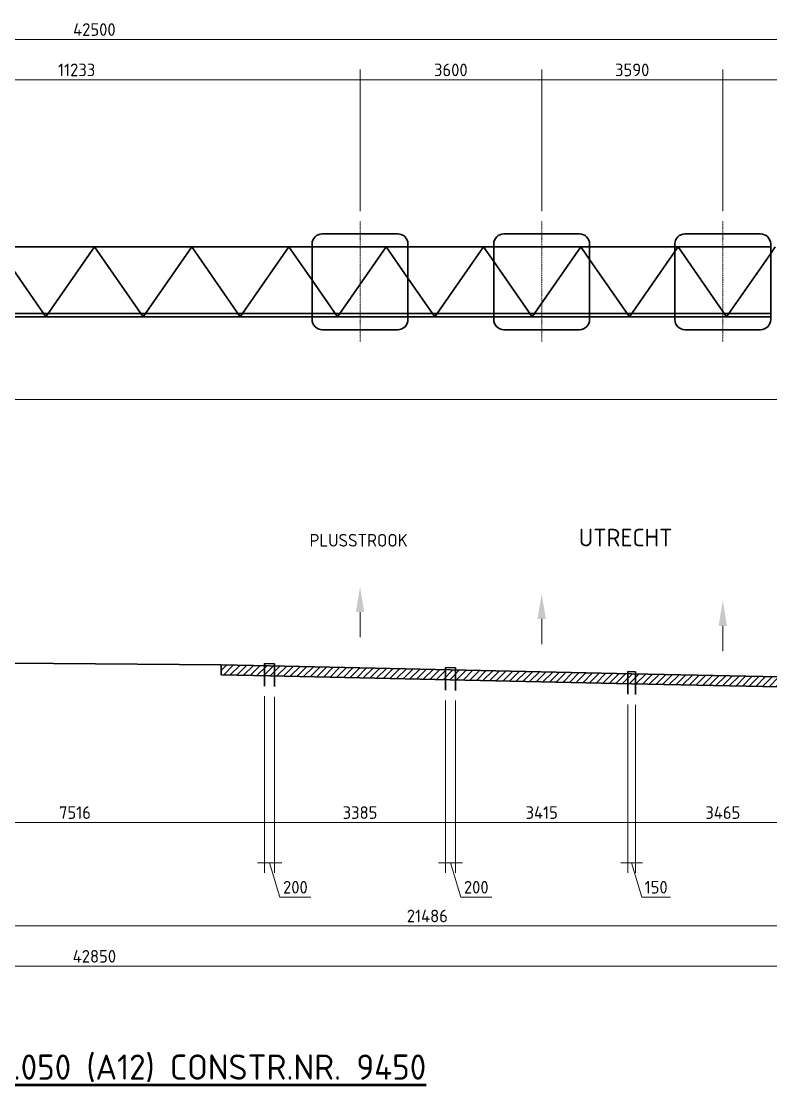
# Model space of a CAD drawing. Header units: millimetres. Extents: x 106432 to 195738, y -289564 to -268047.
# Drawn here: x 150977 to 165832, y -289564 to -268477 of the extents above; entities that cross this region are included whole.
import ezdxf
from ezdxf.enums import TextEntityAlignment as Align

# ---------------------------------------------------------------- set-up
doc = ezdxf.new("R2010")
doc.units = ezdxf.units.MM
doc.linetypes.add('XX-HART', pattern=[12, 4, -2, 0, -2, 4])
doc.layers.get('DEFPOINTS').update_dxf_attribs({"color": 40})
for name, color, linetype, lineweight in [('N-CO-AM-AANPIJLING-G', 7, 'Continuous', 18), ('N-CO-GW-BERM-G', 90, 'Continuous', 35), ('N-CO-SC-M', 7, 'Continuous', 18), ('N-CO-SC-STAALVORM_PROFIEL-G', 7, 'Continuous', 35), ('N-CO-SC-TREKSTANG-G', 7, 'Continuous', 35), ('N-CO-VH-VERHARDING_ASFALT-A', 252, 'Continuous', 18), ('N-CO-VH-VERHARDING_ASFALT-G', 252, 'Continuous', 35), ('N-CO-VW-MARKERING-G', 7, 'Continuous', 35), ('X-XX-AL-HARTLIJN-G', 7, 'XX-HART', 18), ('X-XX-AL-REFERENTIE-G', 7, 'Continuous', 18), ('X-XX-AL-REFERENTIE-T25', 7, 'Continuous', 25), ('X-XX-AL-REFERENTIE-T35', 50, 'Continuous', 35), ('X-XX-AL-VERWIJZING_AANZICHT-T50', 130, 'Continuous', 50)]:
    doc.layers.add(name, color=color, linetype=linetype, lineweight=lineweight)
doc.styles.add('NLCS-ISO-MM100-T25', font='NLCS-ISO.ttf', dxfattribs={"height": 250})
doc.styles.add('NLCS-ISO-MM100-T35', font='NLCS-ISO.ttf', dxfattribs={"height": 350})
doc.styles.add('NLCS-ISO-MM100-T50', font='NLCS-ISO.ttf', dxfattribs={"height": 500})
doc.dimstyles.new('NLCS-MM100-T25-SCHRAP_a_l0_h3', dxfattribs={"dimscale": 100, "dimtxt": 2.5, "dimasz": 1.4, "dimexe": 2, "dimexo": 2, "dimgap": 0.7, "dimtad": 1, "dimdec": 0, "dimzin": 0, "dimdsep": 46, "dimtxsty": 'NLCS-ISO-MM100-T25', "dimblk": 'OBLIQUE', "dimcen": 2.5, "dimdle": 2, "dimclrd": 256, "dimclre": 256, "dimclrt": 256, "dimadec": 3, "dimazin": 0, "dimtfac": 1, "dimtdec": 0, "dimtofl": 0, "dimtmove": 1, "dimatfit": 0, "dimldrblk": 'OBLIQUE', "dimfxl": 0, "dimtolj": 1, "dimtzin": 0, "dimlwd": 18, "dimlwe": 18, "dimarcsym": 0})

# ---------------------------------------------------------------- blocks, each defined once
blk = doc.blocks.new('*D80')
at = {"layer": 'DEFPOINTS', "color": 0, "transparency": 16777216}
for p in [(173676, -268836), (131176, -272825), (173676, -272825)]:
    blk.add_point(p, dxfattribs=at)
at = {"layer": 'N-CO-SC-M', "lineweight": 18, "transparency": 16777216}
for p, q in [((131176, -272625), (131176, -268636)), ((173676, -272625), (173676, -268636)), ((130976, -268836), (173876, -268836))]:
    blk.add_line(p, q, dxfattribs=at)
at = {"layer": 'N-CO-SC-M', "transparency": 16777216, "insert": (152426, -268641), "char_height": 250, "attachment_point": 5, "style": 'NLCS-ISO-MM100-T25'}
blk.add_mtext('\\A1;42500', dxfattribs=at)
blk = doc.blocks.new('_Oblique')
blk = doc.blocks.new('*D101')
at = {"layer": 'DEFPOINTS', "color": 0, "transparency": 16777216}
for p in [(155799, -281662), (155999, -281670), (155999, -285163)]:
    blk.add_point(p, dxfattribs=at)
at = {"layer": 'N-CO-SC-M', "lineweight": 18, "transparency": 16777216}
for p, q in [((155799, -281862), (155799, -285363)), ((155999, -281870), (155999, -285363)), ((155799, -285163), (155659, -285163)), ((155799, -285163), (155999, -285163)), ((155899, -285163), (156103, -285843)), ((155999, -285163), (156139, -285163)), ((156103, -285843), (156718, -285843))]:
    blk.add_line(p, q, dxfattribs=at)
at = {"layer": 'N-CO-SC-M', "transparency": 16777216, "insert": (156410, -285648), "char_height": 250, "attachment_point": 5, "style": 'NLCS-ISO-MM100-T25'}
blk.add_mtext('\\A1;200', dxfattribs=at)
blk = doc.blocks.new('*D102')
at = {"layer": 'DEFPOINTS', "color": 0, "transparency": 16777216}
for p in [(155999, -281670), (159384, -281742), (159384, -284363)]:
    blk.add_point(p, dxfattribs=at)
at = {"layer": 'N-CO-SC-M', "lineweight": 18, "transparency": 16777216}
for p, q in [((155999, -281870), (155999, -284563)), ((159384, -281942), (159384, -284563)), ((155799, -284363), (159584, -284363))]:
    blk.add_line(p, q, dxfattribs=at)
at = {"layer": 'N-CO-SC-M', "transparency": 16777216, "insert": (157691, -284168), "char_height": 250, "attachment_point": 5, "style": 'NLCS-ISO-MM100-T25'}
blk.add_mtext('\\A1;3385', dxfattribs=at)
blk = doc.blocks.new('*D103')
at = {"layer": 'DEFPOINTS', "color": 0, "transparency": 16777216}
for p in [(159384, -281742), (159584, -281750), (159584, -285163)]:
    blk.add_point(p, dxfattribs=at)
at = {"layer": 'N-CO-SC-M', "lineweight": 18, "transparency": 16777216}
for p, q in [((159384, -281942), (159384, -285363)), ((159584, -281950), (159584, -285363)), ((159384, -285163), (159244, -285163)), ((159384, -285163), (159584, -285163)), ((159484, -285163), (159688, -285843)), ((159584, -285163), (159724, -285163)), ((159688, -285843), (160303, -285843))]:
    blk.add_line(p, q, dxfattribs=at)
at = {"layer": 'N-CO-SC-M', "transparency": 16777216, "insert": (159995, -285648), "char_height": 250, "attachment_point": 5, "style": 'NLCS-ISO-MM100-T25'}
blk.add_mtext('\\A1;200', dxfattribs=at)
blk = doc.blocks.new('*D104')
at = {"layer": 'DEFPOINTS', "color": 0, "transparency": 16777216}
for p in [(159584, -281742), (162999, -281823), (162999, -284363)]:
    blk.add_point(p, dxfattribs=at)
at = {"layer": 'N-CO-SC-M', "lineweight": 18, "transparency": 16777216}
for p, q in [((159584, -281942), (159584, -284563)), ((162999, -282023), (162999, -284563)), ((159384, -284363), (163199, -284363))]:
    blk.add_line(p, q, dxfattribs=at)
at = {"layer": 'N-CO-SC-M', "transparency": 16777216, "insert": (161292, -284168), "char_height": 250, "attachment_point": 5, "style": 'NLCS-ISO-MM100-T25'}
blk.add_mtext('\\A1;3415', dxfattribs=at)
blk = doc.blocks.new('*D105')
at = {"layer": 'DEFPOINTS', "color": 0, "transparency": 16777216}
for p in [(162999, -281823), (163149, -281828), (163149, -285163)]:
    blk.add_point(p, dxfattribs=at)
at = {"layer": 'N-CO-SC-M', "lineweight": 18, "transparency": 16777216}
for p, q in [((162999, -282023), (162999, -285363)), ((163149, -282028), (163149, -285363)), ((162999, -285163), (162859, -285163)), ((162999, -285163), (163149, -285163)), ((163074, -285163), (163278, -285843)), ((163149, -285163), (163289, -285163)), ((163278, -285843), (163843, -285843))]:
    blk.add_line(p, q, dxfattribs=at)
at = {"layer": 'N-CO-SC-M', "transparency": 16777216, "insert": (163561, -285648), "char_height": 250, "attachment_point": 5, "style": 'NLCS-ISO-MM100-T25'}
blk.add_mtext('\\A1;150', dxfattribs=at)
blk = doc.blocks.new('*D106')
at = {"layer": 'DEFPOINTS', "color": 0, "transparency": 16777216}
for p in [(163149, -281828), (166614, -281898), (166614, -284363)]:
    blk.add_point(p, dxfattribs=at)
at = {"layer": 'N-CO-SC-M', "lineweight": 18, "transparency": 16777216}
for p, q in [((163149, -282028), (163149, -284563)), ((166614, -282098), (166614, -284563)), ((162949, -284363), (166814, -284363))]:
    blk.add_line(p, q, dxfattribs=at)
at = {"layer": 'N-CO-SC-M', "transparency": 16777216, "insert": (164882, -284168), "char_height": 250, "attachment_point": 5, "style": 'NLCS-ISO-MM100-T25'}
blk.add_mtext('\\A1;3465', dxfattribs=at)
blk = doc.blocks.new('*D110')
at = {"layer": 'DEFPOINTS', "color": 0, "transparency": 16777216}
for p in [(148283, -281389), (169769, -281758), (169769, -286413)]:
    blk.add_point(p, dxfattribs=at)
at = {"layer": 'N-CO-SC-M', "lineweight": 18, "transparency": 16777216}
for p, q in [((148283, -281589), (148283, -286613)), ((169769, -281958), (169769, -286613)), ((148083, -286413), (169969, -286413))]:
    blk.add_line(p, q, dxfattribs=at)
at = {"layer": 'N-CO-SC-M', "transparency": 16777216, "insert": (159026, -286218), "char_height": 250, "attachment_point": 5, "style": 'NLCS-ISO-MM100-T25'}
blk.add_mtext('\\A1;21486', dxfattribs=at)
blk = doc.blocks.new('*D111')
at = {"layer": 'DEFPOINTS', "color": 0, "transparency": 16777216}
for p in [(148283, -281389), (155799, -281662), (155799, -284363)]:
    blk.add_point(p, dxfattribs=at)
at = {"layer": 'N-CO-SC-M', "lineweight": 18, "transparency": 16777216}
for p, q in [((148283, -281589), (148283, -284563)), ((155799, -281862), (155799, -284563)), ((148083, -284363), (155999, -284363))]:
    blk.add_line(p, q, dxfattribs=at)
at = {"layer": 'N-CO-SC-M', "transparency": 16777216, "insert": (152041, -284168), "char_height": 250, "attachment_point": 5, "style": 'NLCS-ISO-MM100-T25'}
blk.add_mtext('\\A1;7516', dxfattribs=at)
blk = doc.blocks.new('*D113')
at = {"layer": 'DEFPOINTS', "color": 0, "transparency": 16777216}
for p in [(131001, -282830), (173851, -283180), (173851, -287213)]:
    blk.add_point(p, dxfattribs=at)
at = {"layer": 'N-CO-SC-M', "lineweight": 18, "transparency": 16777216}
for p, q in [((131001, -283030), (131001, -287413)), ((173851, -283380), (173851, -287413)), ((130801, -287213), (174051, -287213))]:
    blk.add_line(p, q, dxfattribs=at)
at = {"layer": 'N-CO-SC-M', "transparency": 16777216, "insert": (152426, -287018), "char_height": 250, "attachment_point": 5, "style": 'NLCS-ISO-MM100-T25'}
blk.add_mtext('\\A1;42850', dxfattribs=at)
blk = doc.blocks.new('*D115')
at = {"layer": 'DEFPOINTS', "color": 0, "transparency": 16777216}
for p in [(161292, -269636), (161292, -272443), (164881, -272443)]:
    blk.add_point(p, dxfattribs=at)
at = {"layer": 'N-CO-SC-M', "lineweight": 18, "transparency": 16777216}
for p, q in [((161292, -272243), (161292, -269436)), ((164881, -272243), (164881, -269436)), ((165081, -269636), (161092, -269636))]:
    blk.add_line(p, q, dxfattribs=at)
at = {"layer": 'N-CO-SC-M', "transparency": 16777216, "insert": (163086, -269441), "char_height": 250, "attachment_point": 5, "style": 'NLCS-ISO-MM100-T25'}
blk.add_mtext('\\A1;3590', dxfattribs=at)
blk = doc.blocks.new('*D116')
at = {"layer": 'DEFPOINTS', "color": 0, "transparency": 16777216}
for p in [(157691, -269636), (157691, -272443), (161292, -272443)]:
    blk.add_point(p, dxfattribs=at)
at = {"layer": 'N-CO-SC-M', "lineweight": 18, "transparency": 16777216}
for p, q in [((157691, -272243), (157691, -269436)), ((161292, -272243), (161292, -269436)), ((161492, -269636), (157491, -269636))]:
    blk.add_line(p, q, dxfattribs=at)
at = {"layer": 'N-CO-SC-M', "transparency": 16777216, "insert": (159491, -269441), "char_height": 250, "attachment_point": 5, "style": 'NLCS-ISO-MM100-T25'}
blk.add_mtext('\\A1;3600', dxfattribs=at)
blk = doc.blocks.new('*D117')
at = {"layer": 'DEFPOINTS', "color": 0, "transparency": 16777216}
for p in [(146459, -269636), (146459, -272443), (157691, -272443)]:
    blk.add_point(p, dxfattribs=at)
at = {"layer": 'N-CO-SC-M', "lineweight": 18, "transparency": 16777216}
for p, q in [((146459, -272243), (146459, -269436)), ((157691, -272243), (157691, -269436)), ((157891, -269636), (146259, -269636))]:
    blk.add_line(p, q, dxfattribs=at)
at = {"layer": 'N-CO-SC-M', "transparency": 16777216, "insert": (152075, -269441), "char_height": 250, "attachment_point": 5, "style": 'NLCS-ISO-MM100-T25'}
blk.add_mtext('\\A1;11233', dxfattribs=at)
blk = doc.blocks.new('*D120')
at = {"layer": 'DEFPOINTS', "color": 0, "transparency": 16777216}
for p in [(168364, -269636), (168364, -271786), (164881, -272443)]:
    blk.add_point(p, dxfattribs=at)
at = {"layer": 'N-CO-SC-M', "lineweight": 18, "transparency": 16777216}
for p, q in [((164881, -272243), (164881, -269436)), ((168364, -271586), (168364, -269436)), ((164681, -269636), (168564, -269636))]:
    blk.add_line(p, q, dxfattribs=at)
at = {"layer": 'N-CO-SC-M', "transparency": 16777216, "insert": (166623, -269441), "char_height": 250, "attachment_point": 5, "style": 'NLCS-ISO-MM100-T25'}
blk.add_mtext('\\A1;3483', dxfattribs=at)

msp = doc.modelspace()

# ---------------------------------------------------------------- hatches: boundary and pattern name
at = {"layer": 'N-CO-VH-VERHARDING_ASFALT-A'}
h = msp.add_hatch(dxfattribs=at)
h.set_pattern_fill('ANSI31', color=256, scale=30, style=0)
h.set_pattern_definition([(45, (153157.56, -250803.75), (-67.35192, 67.35192), [])])
h.paths.add_polyline_path([(155798.9, -281253.7), (154940.9, -281235.6), (154940.9, -281435.6), (155798.9, -281453.8)])
h.paths.add_polyline_path([(155998.9, -281258.1), (155898.9, -281255.9), (155798.9, -281253.7), (155798.9, -281453.8), (155894.6, -281455.8), (155998.9, -281458.1)])
h.paths.add_polyline_path([(159383.8, -281333.5), (155998.9, -281258.1), (155998.9, -281458.1), (159383.8, -281533.6)])
h.paths.add_polyline_path([(159583.8, -281338), (159483.8, -281335.8), (159383.8, -281333.5), (159383.8, -281533.6), (159479.3, -281535.7), (159479.4, -281535.7), (159583.8, -281538)])
h.paths.add_polyline_path([(162999.2, -281413.5), (159583.8, -281338), (159583.8, -281538), (162999.2, -281613.6)])
h.paths.add_polyline_path([(163149.2, -281416.8), (163074.2, -281415.2), (162999.2, -281413.5), (162999.2, -281613.6), (163069.9, -281615.1), (163149.2, -281616.8)])
h.paths.add_polyline_path([(166614, -281489.1), (163149.2, -281416.8), (163149.2, -281616.8), (166614, -281689.1)])
h.paths.add_polyline_path([(166814, -281493.3), (166714, -281491.2), (166614, -281489.1), (166614, -281689.1), (166709.7, -281691.1), (166814, -281693.4)])

# ---------------------------------------------------------------- linework, layer by layer
at = {"layer": 'N-CO-AM-AANPIJLING-G'}
for p, q in [((157691.3, -280191.8), (157691.3, -280691.8)), ((161291.5, -280328.6), (161291.5, -280828.6)), ((164881.6, -280465.1), (164881.6, -280965.1))]:
    msp.add_line(p, q, dxfattribs=at)
for points in [[(157774.3, -280191.8), (157607.3, -280191.8), (157691.3, -279691.8)], [(161374.5, -280328.6), (161207.5, -280328.6), (161291.5, -279828.6)], [(164964.6, -280465.1), (164797.6, -280465.1), (164881.6, -279965.1)]]:
    msp.add_solid(points, dxfattribs=at)
at = {"layer": 'N-CO-GW-BERM-G'}
for p, q in [((148283.2, -281188.2), (151612.1, -281211.9)), ((151612.1, -281211.9), (154940.9, -281235.6))]:
    msp.add_line(p, q, dxfattribs=at)
at = {"layer": 'N-CO-SC-STAALVORM_PROFIEL-G'}
for p, q in [((156941.3, -272692.8), (158441.3, -272692.8)), ((160541.5, -272692.8), (162041.5, -272692.8)), ((164131.4, -272692.8), (165631.4, -272692.8)), ((131176.1, -272949.8), (156741.3, -272949.8)), ((156741.3, -272892.8), (156741.3, -274392.8)), ((156741.3, -272949.8), (158641.3, -272949.8)), ((158641.3, -272892.8), (158641.3, -274392.8)), ((158641.3, -272949.8), (160341.5, -272949.8)), ((160341.5, -272892.8), (160341.5, -274392.8)), ((160341.5, -272949.8), (162241.5, -272949.8)), ((162241.5, -272892.8), (162241.5, -274392.8)), ((162241.5, -272949.8), (163931.6, -272949.8)), ((163931.4, -272892.8), (163931.4, -274392.8)), ((163931.4, -272949.8), (165831.4, -272949.8)), ((165831.4, -272892.8), (165831.4, -274392.8)), ((131176.1, -274335.8), (156741.3, -274335.8)), ((131551.1, -274272.3), (156741.3, -274272.3)), ((156741.3, -274272.3), (158641.3, -274272.3)), ((156741.3, -274335.8), (158641.3, -274335.8)), ((158641.3, -274272.3), (160341.5, -274272.3)), ((158641.3, -274335.8), (160341.5, -274335.8)), ((160341.5, -274272.3), (162241.5, -274272.3)), ((160341.5, -274335.8), (162241.5, -274335.8)), ((162241.5, -274272.3), (163931.6, -274272.3)), ((162241.5, -274335.8), (163931.6, -274335.8)), ((163931.4, -274272.3), (165831.4, -274272.3)), ((163931.4, -274335.8), (165831.4, -274335.8)), ((156941.3, -274592.8), (158441.3, -274592.8)), ((160541.5, -274592.8), (162041.5, -274592.8)), ((164131.4, -274592.8), (165631.4, -274592.8))]:
    msp.add_line(p, q, dxfattribs=at)
for centre, start, end in [((156941.3, -272892.8), 90, 180), ((158441.3, -272892.8), 0, 90), ((160541.5, -272892.8), 90, 180), ((162041.5, -272892.8), 0, 90), ((164131.4, -272892.8), 90, 180), ((165631.4, -272892.8), 0, 90), ((156941.3, -274392.8), 180, 270), ((158441.3, -274392.8), 270, 0), ((160541.5, -274392.8), 180, 270), ((162041.5, -274392.8), 270, 0), ((164131.4, -274392.8), 180, 270), ((165631.4, -274392.8), 270, 0)]:
    msp.add_arc(centre, 200, start, end, dxfattribs=at)
at = {"layer": 'N-CO-SC-TREKSTANG-G'}
for p, q in [((150498.1, -272949.8), (151462.1, -274335.8)), ((151462.1, -274335.8), (152426.1, -272949.8)), ((152426.1, -272949.8), (153390.1, -274335.8)), ((153390.1, -274335.8), (154354.1, -272949.8)), ((154354.1, -272949.8), (155318.1, -274335.8)), ((155318.1, -274335.8), (156282.1, -272949.8)), ((156282.1, -272949.8), (156741.3, -273610.1)), ((157246.1, -274335.8), (158210.1, -272949.8)), ((158210.1, -272949.8), (158641.3, -273569.9)), ((159174.1, -274335.8), (160138.1, -272949.8)), ((160138.1, -272949.8), (160341.5, -273242.3)), ((161102.1, -274335.8), (162066.1, -272949.8)), ((162066.1, -272949.8), (162241.5, -273202.1)), ((163030.1, -274335.8), (163931.4, -273039.9)), ((163931.4, -273039.9), (163994.1, -272949.8)), ((163994.1, -272949.8), (164958.1, -274335.8)), ((164958.1, -274335.8), (165831.4, -273080.1)), ((165831.4, -273080.1), (165922.1, -272949.8)), ((160341.5, -273242.3), (161102.1, -274335.8)), ((162241.5, -273202.1), (163030.1, -274335.8)), ((156741.3, -273610.1), (157246.1, -274335.8)), ((158641.3, -273569.9), (159174.1, -274335.8))]:
    msp.add_line(p, q, dxfattribs=at)
at = {"layer": 'N-CO-VH-VERHARDING_ASFALT-G'}
for p, q in [((154940.9, -281235.6), (155898.9, -281255.9)), ((154940.9, -281235.6), (154940.9, -281435.6)), ((155898.9, -281255.9), (159483.8, -281335.8)), ((154940.9, -281435.6), (155894.7, -281455.8)), ((155894.4, -281455.8), (159479.3, -281535.7)), ((159483.8, -281335.8), (163074.2, -281415.2)), ((163074.2, -281415.2), (166714, -281491.2)), ((159479.4, -281535.7), (163069.8, -281615.1)), ((163070, -281615.1), (166709.8, -281691.1))]:
    msp.add_line(p, q, dxfattribs=at)
at = {"layer": 'N-CO-VW-MARKERING-G'}
for p, q in [((155798.9, -281212), (155998.9, -281219.6)), ((155798.9, -281212), (155798.9, -281662.4)), ((155998.9, -281219.6), (155998.9, -281670)), ((159383.8, -281291.9), (159583.8, -281299.5)), ((159383.8, -281291.9), (159383.8, -281742.3)), ((159583.8, -281299.5), (159583.8, -281749.9)), ((162999.2, -281372.3), (163149.2, -281378)), ((162999.2, -281372.3), (162999.2, -281822.6)), ((163149.2, -281378), (163149.2, -281828.3))]:
    msp.add_line(p, q, dxfattribs=at)
at = {"layer": 'X-XX-AL-HARTLIJN-G'}
for p, q in [((157691.3, -272442.8), (157691.3, -274842.8)), ((161291.5, -272442.8), (161291.5, -274842.8)), ((164881.4, -272442.8), (164881.4, -274842.8))]:
    msp.add_line(p, q, dxfattribs=at)
at = {"layer": 'X-XX-AL-REFERENTIE-G'}
msp.add_line((173526.1, -275978.8), (131326.1, -275978.8), dxfattribs=at)

# ---------------------------------------------------------------- texts
at = {"layer": 'X-XX-AL-REFERENTIE-T25', "style": 'NLCS-ISO-MM100-T25'}
msp.add_text('PLUSSTROOK', height=250, dxfattribs=at).set_placement((157662.7, -278893.1), align=Align.CENTER)
at = {"layer": 'X-XX-AL-REFERENTIE-T35', "style": 'NLCS-ISO-MM100-T35'}
msp.add_text('UTRECHT', height=350, dxfattribs=at).set_placement((162954.1, -278889.6), align=Align.CENTER)
at = {"layer": 'X-XX-AL-VERWIJZING_AANZICHT-T50', "style": 'NLCS-ISO-MM100-T50'}
msp.add_text('%%UCOMBIPORTAAL (06) KM. 16.050 (A12) CONSTR.NR. 9450', height=500, dxfattribs=at).set_placement((150876.1, -289212.7), align=Align.MIDDLE)

# ---------------------------------------------------------------- dimensions: what is measured, and where the dimension line sits
at = {"layer": 'N-CO-SC-M'}
for base, p1, p2, picture, middle in [((173676.1, -268835.8), (131176.1, -272824.8), (173676.1, -272824.8), '*D80', (152426.1, -268640.8)), ((146458.7, -269635.8), (157691.3, -272442.8), (146458.7, -272442.8), '*D117', (152075, -269440.8)), ((157691.3, -269635.8), (161291.5, -272442.8), (157691.3, -272442.8), '*D116', (159491.4, -269440.8)), ((161291.5, -269635.8), (164881.4, -272442.8), (161291.5, -272442.8), '*D115', (163086.5, -269440.8)), ((168364, -269635.8), (164881.4, -272442.8), (168364, -271785.8), '*D120', (166622.7, -269440.8)), ((169768.8, -286412.7), (148283.2, -281388.5), (169768.8, -281758.3), '*D110', (159026, -286217.7)), ((155798.9, -284362.7), (148283.2, -281388.5), (155798.9, -281662.4), '*D111', (152041.1, -284167.7)), ((155998.9, -285162.7), (155798.9, -281662.4), (155998.9, -281670), '*D101', (156172.9, -285647.7)), ((159383.8, -284362.7), (155998.9, -281670), (159383.8, -281742.3), '*D102', (157691.3, -284167.7)), ((159583.8, -285162.7), (159383.8, -281742.3), (159583.8, -281749.9), '*D103', (159757.8, -285647.7)), ((162999.2, -284362.7), (159583.8, -281742.3), (162999.2, -281822.6), '*D104', (161291.5, -284167.7)), ((163149.2, -285162.7), (162999.2, -281822.6), (163149.2, -281828.3), '*D105', (163348.2, -285647.7)), ((166614, -284362.7), (163149.2, -281828.3), (166614, -281897.7), '*D106', (164881.6, -284167.7)), ((173851.1, -287212.7), (131001.1, -282829.8), (173851.1, -283179.8), '*D113', (152426.1, -287017.7))]:
    dim = msp.add_linear_dim(base=base, p1=p1, p2=p2, dimstyle='NLCS-MM100-T25-SCHRAP_a_l0_h3', dxfattribs=at)
    dim.commit()
    dim.dimension.update_dxf_attribs({"geometry": picture, "text_midpoint": middle})

doc.saveas('drawing.dxf')
